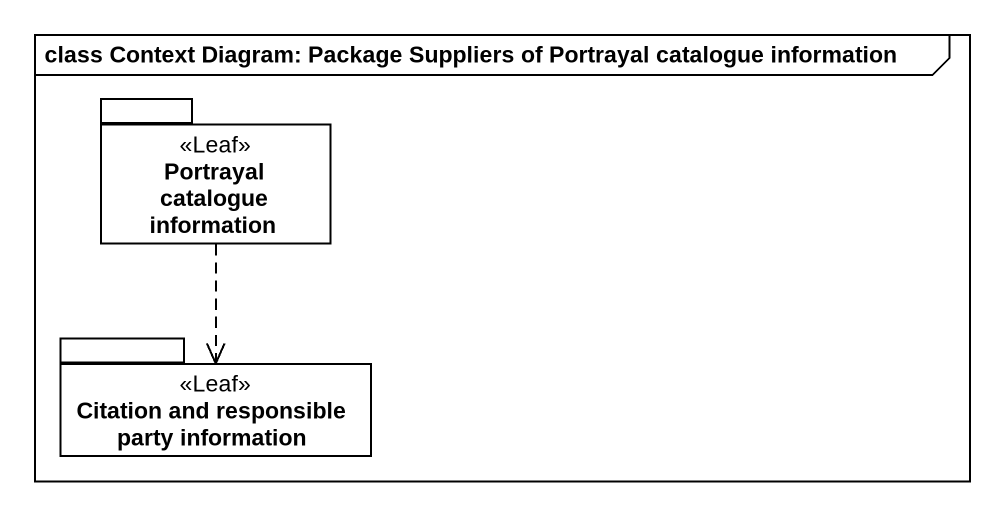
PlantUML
@startuml
mainframe class Context Diagram: Package Suppliers of Portrayal catalogue information
package "Portrayal catalogue information" as Portrayal_catalogue <<Leaf>> {
}
package "Citation and responsible party information" as Citation_and_responsible <<Leaf>> {
}
Portrayal_catalogue ..> Citation_and_responsible
@enduml
